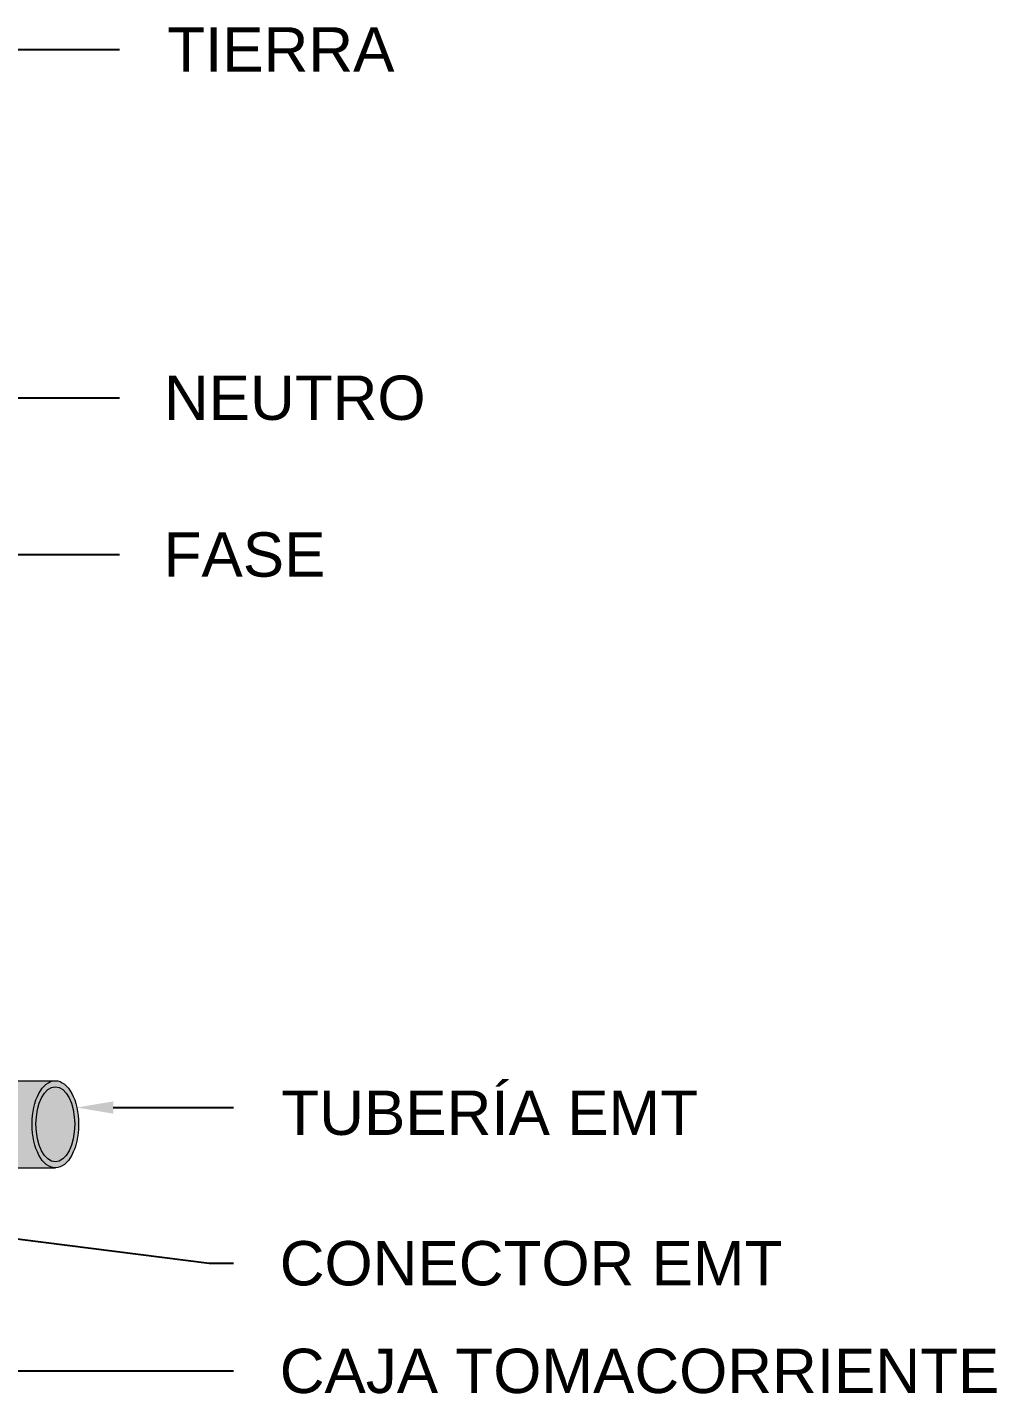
# Model space of a CAD drawing. Header units: metres. Extents: x 86 to 375, y -25 to 177.
# Drawn here: x 255.75 to 276.89, y 53.59 to 83.4 of the extents above; entities that cross this region are included whole.
import ezdxf

# ---------------------------------------------------------------- set-up
doc = ezdxf.new("R2010")
doc.units = ezdxf.units.M
doc.styles.get("Standard").update_dxf_attribs({"font": 'arial.ttf'})

msp = doc.modelspace()

# ---------------------------------------------------------------- hatches: boundary and pattern name
at = {"lineweight": 0, "transparency": 33554687}
h = msp.add_hatch(color=8, dxfattribs=at)
h.dxf.hatch_style = 1
edge = h.paths.add_edge_path()
edge.add_ellipse((256.356, 59.464), major_axis=(0, 0.95), ratio=0.535366, start_angle=0, end_angle=180, ccw=False)
edge.add_line((256.356, 60.414), (248.101, 60.414))
edge.add_ellipse((248.101, 59.464), major_axis=(0, 0.95), ratio=0.535367, start_angle=0, end_angle=180)
edge.add_line((248.101, 58.514), (256.356, 58.514))
h = msp.add_hatch(color=8, dxfattribs=at)
h.dxf.hatch_style = 1
edge = h.paths.add_edge_path()
edge.add_ellipse((256.356, 59.464), major_axis=(0, 0.95), ratio=0.535367, start_angle=180, end_angle=360)
edge.add_ellipse((256.356, 59.464), major_axis=(0, -0.95), ratio=0.535366, start_angle=180, end_angle=360)

# ---------------------------------------------------------------- linework, layer by layer
at = {"linetype": 'ByBlock', "lineweight": -2, "transparency": 33554687}
for p, q in [((255.07, 82.914), (257.753, 82.914)), ((255.07, 75.317), (257.753, 75.317)), ((255.07, 71.896), (257.753, 71.896)), ((257.619, 59.83), (259.713, 59.83)), ((259.713, 59.83), (260.242, 59.83)), ((246.712, 58.089), (259.713, 56.433)), ((259.713, 56.433), (260.242, 56.433)), ((249.232, 54.084), (260.242, 54.084))]:
    msp.add_line(p, q, dxfattribs=at)
at = {"lineweight": 0, "transparency": 33554687}
for p, q in [((248.101, 60.414), (256.356, 60.414)), ((248.101, 58.514), (256.356, 58.514))]:
    msp.add_line(p, q, dxfattribs=at)
for major_axis, ratio in [((0, 0.95), 0.535367), ((0, 0.82), 0.515158)]:
    msp.add_ellipse((256.356, 59.464), major_axis=major_axis, ratio=ratio, dxfattribs=at)
msp.add_solid([(257.619, 59.696), (256.819, 59.83), (257.619, 59.963)], dxfattribs=at)

# ---------------------------------------------------------------- texts
at = {"transparency": 33554687}
for s, height, p in [('TIERRA', 0.9676, (258.796, 82.431)), ('NEUTRO', 0.9676, (258.725, 74.833)), ('FASE', 0.9676, (258.717, 71.412)), ('TUBERÍA EMT', 0.96757, (261.286, 59.232)), ('CONECTOR EMT', 0.96757, (261.25, 55.949)), ('CAJA TOMACORRIENTE', 0.96757, (261.25, 53.6))]:
    msp.add_text(s, height=height, dxfattribs=at).set_placement(p)

doc.saveas('drawing.dxf')
